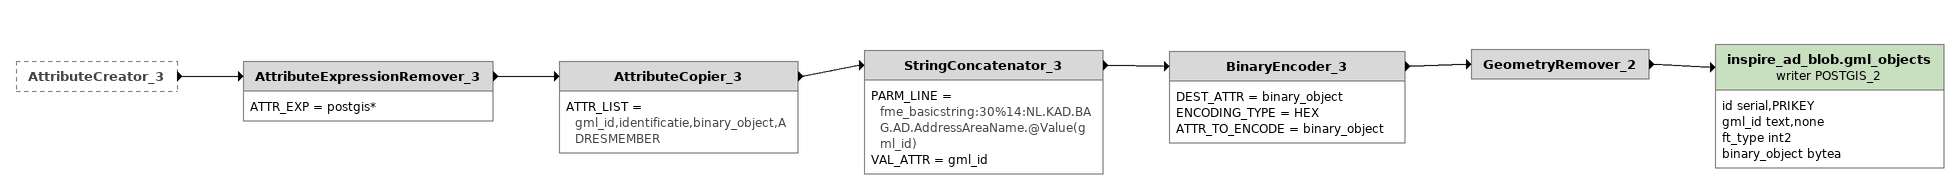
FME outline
AttributeCreator_3 [outside]
    -> AttributeExpressionRemover_3
AttributeExpressionRemover_3
    ATTR_EXP = postgis*
    -> AttributeCopier_3
AttributeCopier_3
    ATTR_LIST = gml_id,identificatie,binary_object,ADRESMEMBER
    -> StringConcatenator_3
StringConcatenator_3
    PARM_LINE = fme_basicstring:30%14:NL.KAD.BAG.AD.AddressAreaName.@Value(gml_id)
    VAL_ATTR = gml_id
    -> BinaryEncoder_3
BinaryEncoder_3
    DEST_ATTR = binary_object
    ENCODING_TYPE = HEX
    ATTR_TO_ENCODE = binary_object
    -> GeometryRemover_2
GeometryRemover_2
    -> inspire_ad_blob.gml_objects (writer POSTGIS_2)
inspire_ad_blob.gml_objects (writer POSTGIS_2)
    attributes: id serial,PRIKEY, gml_id text,none, ft_type int2, binary_object bytea
